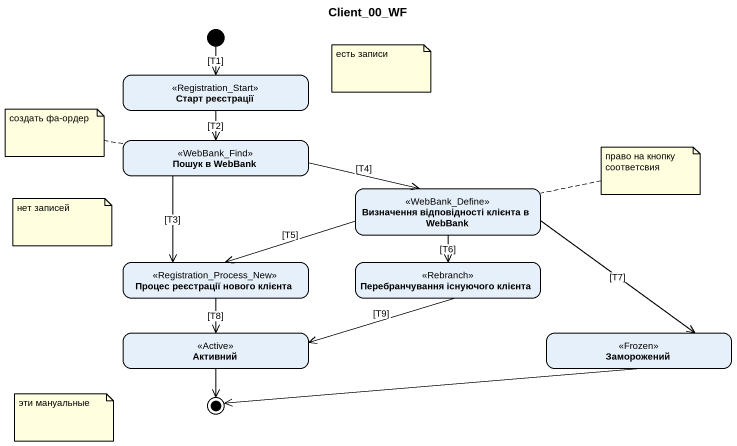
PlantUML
@startuml
title Client_00_WF
hide empty description
state "Старт реєстрації" as Старт_реєстрації <<Registration_Start>>
state "Пошук в WebBank" as Пошук_в_WebBank <<WebBank_Find>>
state "Визначення відповідності клієнта в WebBank" as Визначення_відповідності <<WebBank_Define>>
state "Процес реєстрації нового клієнта" as Процес_реєстрації_нового <<Registration_Process_New>>
state "Перебранчування існуючого клієнта" as Перебранчування_існуючого <<Rebranch>>
state Активний <<Active>>
state Заморожений <<Frozen>>
[*] --> Старт_реєстрації : [T1]
Старт_реєстрації --> Пошук_в_WebBank : [T2]
Пошук_в_WebBank -right-> Визначення_відповідності : [T4]
Пошук_в_WebBank --> Процес_реєстрації_нового : [T3]
Визначення_відповідності -left-> Процес_реєстрації_нового : [T5]
Визначення_відповідності --> Перебранчування_існуючого : [T6]
Визначення_відповідності --> Заморожений : [T7]
Процес_реєстрації_нового --> Активний : [T8]
Перебранчування_існуючого -left-> Активний : [T9]
Активний --> [*]
Заморожений -left-> [*]
note as N1
  есть записи
end note
note left of Пошук_в_WebBank : создать фа-ордер
note right of Визначення_відповідності : право на кнопку соответсвия
note as N4
  нет записей
end note
note as N5
  эти мануальные
end note
@enduml
